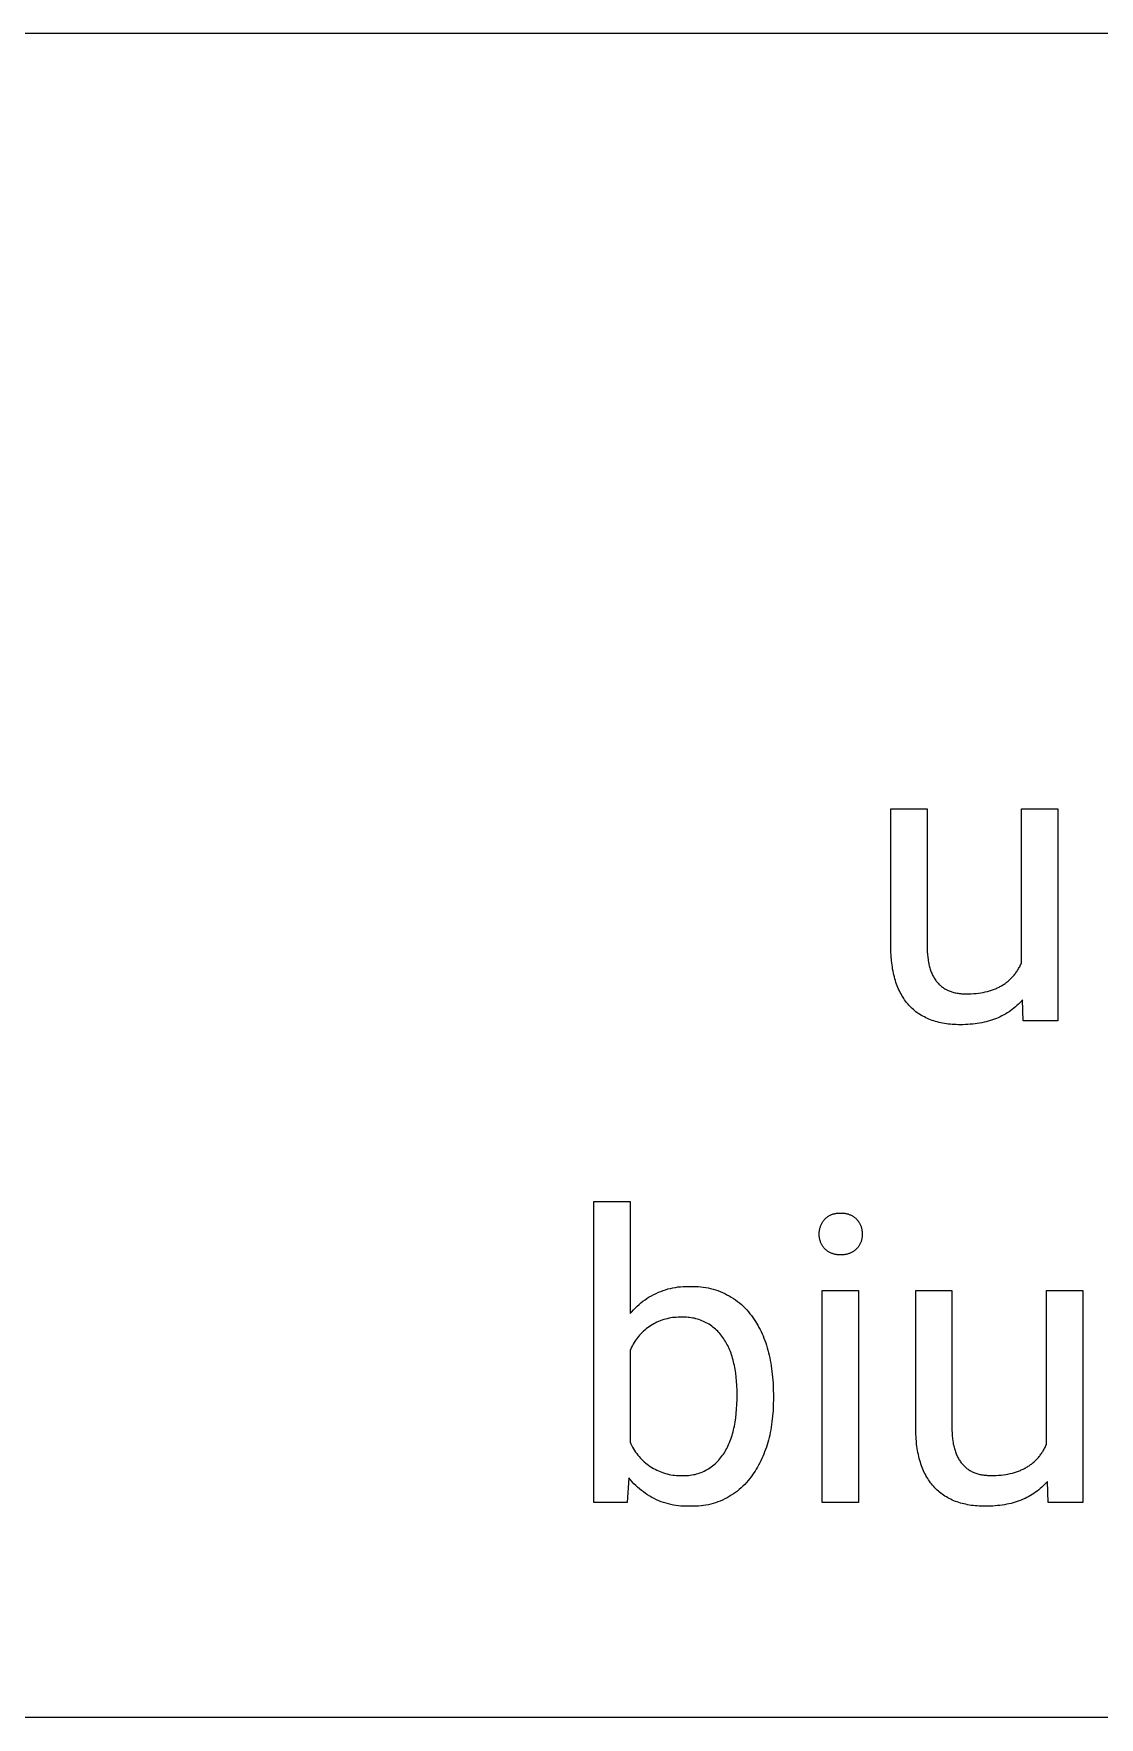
# Model space of a CAD drawing. Header units: millimetres. Extents: x 1102 to 5170, y 19 to 2862.
# Drawn here: x 3770.6 to 3914.5, y 246.9 to 474.3 of the extents above; entities that cross this region are included whole.
import ezdxf

# ---------------------------------------------------------------- set-up
doc = ezdxf.new("R2010")
doc.units = ezdxf.units.MM
doc.header["$MEASUREMENT"] = 0
doc.layers.add('Domyślny', color=7, linetype='Continuous', true_color=0x000000)

msp = doc.modelspace()

# ---------------------------------------------------------------- linework, layer by layer
at = {"layer": 'Domyślny', "color": 18, "lineweight": 15, "true_color": 0x000000}
for p, q in [((5166.08, 474.27), (3632.56, 474.27)), ((3886.31, 350.97), (3886.31, 369.59)), ((3886.31, 369.59), (3891.2, 369.59)), ((3891.2, 369.59), (3891.2, 351.1)), ((3903.94, 348.77), (3903.94, 369.59)), ((3903.94, 369.59), (3908.85, 369.59)), ((3908.85, 369.59), (3908.85, 340.97)), ((3886.32, 350.33), (3886.31, 350.97)), ((3886.35, 349.7), (3886.32, 350.33)), ((3891.2, 351.1), (3891.2, 350.7)), ((3891.2, 350.7), (3891.22, 350.31)), ((3891.22, 350.31), (3891.24, 349.94)), ((3886.4, 349.1), (3886.35, 349.7)), ((3886.43, 348.81), (3886.4, 349.1)), ((3886.47, 348.52), (3886.43, 348.81)), ((3886.51, 348.24), (3886.47, 348.52)), ((3886.55, 347.96), (3886.51, 348.24)), ((3886.6, 347.69), (3886.55, 347.96)), ((3891.24, 349.94), (3891.28, 349.58)), ((3891.28, 349.58), (3891.33, 349.23)), ((3891.33, 349.23), (3891.35, 349.06)), ((3891.35, 349.06), (3891.38, 348.89)), ((3891.38, 348.89), (3891.42, 348.73)), ((3891.42, 348.73), (3891.45, 348.57)), ((3891.45, 348.57), (3891.49, 348.41)), ((3891.49, 348.41), (3891.53, 348.26)), ((3891.53, 348.26), (3891.57, 348.11)), ((3891.57, 348.11), (3891.62, 347.96)), ((3891.62, 347.96), (3891.66, 347.81)), ((3903.42, 347.79), (3903.49, 347.91)), ((3903.49, 347.91), (3903.56, 348.03)), ((3903.56, 348.03), (3903.63, 348.15)), ((3903.63, 348.15), (3903.7, 348.27)), ((3903.7, 348.27), (3903.76, 348.39)), ((3903.76, 348.39), (3903.82, 348.51)), ((3903.82, 348.51), (3903.89, 348.64)), ((3903.89, 348.64), (3903.94, 348.77)), ((3886.66, 347.42), (3886.6, 347.69)), ((3886.72, 347.16), (3886.66, 347.42)), ((3886.78, 346.9), (3886.72, 347.16)), ((3886.85, 346.64), (3886.78, 346.9)), ((3886.92, 346.4), (3886.85, 346.64)), ((3887, 346.15), (3886.92, 346.4)), ((3887.09, 345.91), (3887, 346.15)), ((3887.17, 345.68), (3887.09, 345.91)), ((3887.26, 345.45), (3887.17, 345.68)), ((3891.66, 347.81), (3891.72, 347.67)), ((3891.72, 347.67), (3891.77, 347.53)), ((3891.77, 347.53), (3891.82, 347.4)), ((3891.82, 347.4), (3891.88, 347.27)), ((3891.88, 347.27), (3891.94, 347.14)), ((3891.94, 347.14), (3892.01, 347.01)), ((3892.01, 347.01), (3892.07, 346.89)), ((3892.07, 346.89), (3892.14, 346.77)), ((3892.14, 346.77), (3892.21, 346.66)), ((3892.21, 346.66), (3892.29, 346.54)), ((3892.29, 346.54), (3892.36, 346.43)), ((3892.36, 346.43), (3892.44, 346.33)), ((3892.44, 346.33), (3892.52, 346.22)), ((3892.52, 346.22), (3892.61, 346.12)), ((3892.61, 346.12), (3892.69, 346.03)), ((3892.69, 346.03), (3892.78, 345.93)), ((3892.78, 345.93), (3892.87, 345.84)), ((3892.87, 345.84), (3892.97, 345.76)), ((3892.97, 345.76), (3893.06, 345.67)), ((3893.06, 345.67), (3893.16, 345.59)), ((3893.16, 345.59), (3893.27, 345.51)), ((3901.04, 345.58), (3901.16, 345.64)), ((3901.16, 345.64), (3901.27, 345.71)), ((3901.27, 345.71), (3901.39, 345.78)), ((3901.39, 345.78), (3901.5, 345.85)), ((3901.5, 345.85), (3901.61, 345.92)), ((3901.61, 345.92), (3901.72, 346)), ((3901.72, 346), (3901.82, 346.07)), ((3901.82, 346.07), (3901.93, 346.15)), ((3901.93, 346.15), (3902.03, 346.23)), ((3902.03, 346.23), (3902.13, 346.31)), ((3902.13, 346.31), (3902.23, 346.4)), ((3902.23, 346.4), (3902.33, 346.48)), ((3902.33, 346.48), (3902.42, 346.57)), ((3902.42, 346.57), (3902.52, 346.66)), ((3902.52, 346.66), (3902.61, 346.76)), ((3902.61, 346.76), (3902.7, 346.85)), ((3902.7, 346.85), (3902.79, 346.95)), ((3902.79, 346.95), (3902.87, 347.05)), ((3902.87, 347.05), (3902.96, 347.15)), ((3902.96, 347.15), (3903.04, 347.25)), ((3903.04, 347.25), (3903.12, 347.35)), ((3903.12, 347.35), (3903.2, 347.46)), ((3903.2, 347.46), (3903.27, 347.57)), ((3903.27, 347.57), (3903.35, 347.68)), ((3903.35, 347.68), (3903.42, 347.79)), ((3887.36, 345.23), (3887.26, 345.45)), ((3887.46, 345.01), (3887.36, 345.23)), ((3887.57, 344.79), (3887.46, 345.01)), ((3887.68, 344.59), (3887.57, 344.79)), ((3887.79, 344.38), (3887.68, 344.59)), ((3887.91, 344.18), (3887.79, 344.38)), ((3888.04, 343.99), (3887.91, 344.18)), ((3888.17, 343.8), (3888.04, 343.99)), ((3888.3, 343.62), (3888.17, 343.8)), ((3888.44, 343.44), (3888.3, 343.62)), ((3888.58, 343.26), (3888.44, 343.44)), ((3893.27, 345.51), (3893.37, 345.44)), ((3893.37, 345.44), (3893.48, 345.37)), ((3893.48, 345.37), (3893.59, 345.3)), ((3893.59, 345.3), (3893.7, 345.23)), ((3893.7, 345.23), (3893.81, 345.17)), ((3893.81, 345.17), (3893.93, 345.11)), ((3893.93, 345.11), (3894.05, 345.06)), ((3894.05, 345.06), (3894.17, 345.01)), ((3894.17, 345.01), (3894.3, 344.96)), ((3894.3, 344.96), (3894.43, 344.91)), ((3894.43, 344.91), (3894.56, 344.87)), ((3894.56, 344.87), (3894.69, 344.83)), ((3894.69, 344.83), (3894.82, 344.79)), ((3894.82, 344.79), (3894.96, 344.76)), ((3894.96, 344.76), (3895.1, 344.73)), ((3895.1, 344.73), (3895.25, 344.7)), ((3895.25, 344.7), (3895.39, 344.68)), ((3895.39, 344.68), (3895.54, 344.66)), ((3895.54, 344.66), (3895.69, 344.64)), ((3895.69, 344.64), (3895.84, 344.62)), ((3895.84, 344.62), (3896, 344.61)), ((3896, 344.61), (3896.16, 344.61)), ((3896.16, 344.61), (3896.32, 344.6)), ((3896.32, 344.6), (3896.48, 344.6)), ((3896.48, 344.6), (3896.83, 344.6)), ((3896.83, 344.6), (3897.17, 344.62)), ((3897.17, 344.62), (3897.5, 344.64)), ((3897.5, 344.64), (3897.83, 344.66)), ((3897.83, 344.66), (3898.15, 344.7)), ((3898.15, 344.7), (3898.46, 344.75)), ((3898.46, 344.75), (3898.76, 344.8)), ((3898.76, 344.8), (3899.06, 344.86)), ((3899.06, 344.86), (3899.34, 344.93)), ((3899.34, 344.93), (3899.63, 345.01)), ((3899.63, 345.01), (3899.9, 345.09)), ((3899.9, 345.09), (3900.03, 345.14)), ((3900.03, 345.14), (3900.17, 345.19)), ((3900.17, 345.19), (3900.3, 345.24)), ((3900.3, 345.24), (3900.42, 345.29)), ((3900.42, 345.29), (3900.55, 345.34)), ((3900.55, 345.34), (3900.68, 345.4)), ((3900.68, 345.4), (3900.8, 345.46)), ((3900.8, 345.46), (3900.92, 345.52)), ((3900.92, 345.52), (3901.04, 345.58)), ((3903.71, 343.39), (3903.52, 343.2)), ((3903.9, 343.59), (3903.71, 343.39)), ((3904.08, 343.8), (3903.9, 343.59)), ((3904.19, 340.97), (3904.08, 343.8)), ((3888.73, 343.09), (3888.58, 343.26)), ((3888.88, 342.93), (3888.73, 343.09)), ((3889.04, 342.77), (3888.88, 342.93)), ((3889.2, 342.62), (3889.04, 342.77)), ((3889.36, 342.47), (3889.2, 342.62)), ((3889.53, 342.33), (3889.36, 342.47)), ((3889.7, 342.19), (3889.53, 342.33)), ((3889.88, 342.06), (3889.7, 342.19)), ((3890.06, 341.93), (3889.88, 342.06)), ((3890.24, 341.81), (3890.06, 341.93)), ((3890.43, 341.69), (3890.24, 341.81)), ((3890.63, 341.58), (3890.43, 341.69)), ((3890.83, 341.48), (3890.63, 341.58)), ((3891.03, 341.37), (3890.83, 341.48)), ((3891.24, 341.28), (3891.03, 341.37)), ((3891.45, 341.19), (3891.24, 341.28)), ((3891.66, 341.1), (3891.45, 341.19)), ((3891.88, 341.02), (3891.66, 341.1)), ((3900.02, 341.08), (3899.74, 340.99)), ((3900.29, 341.17), (3900.02, 341.08)), ((3900.55, 341.28), (3900.29, 341.17)), ((3900.81, 341.38), (3900.55, 341.28)), ((3901.07, 341.5), (3900.81, 341.38)), ((3901.31, 341.62), (3901.07, 341.5)), ((3901.56, 341.75), (3901.31, 341.62)), ((3901.8, 341.88), (3901.56, 341.75)), ((3902.03, 342.02), (3901.8, 341.88)), ((3902.26, 342.17), (3902.03, 342.02)), ((3902.48, 342.33), (3902.26, 342.17)), ((3902.7, 342.49), (3902.48, 342.33)), ((3902.91, 342.65), (3902.7, 342.49)), ((3903.12, 342.83), (3902.91, 342.65)), ((3903.32, 343.01), (3903.12, 342.83)), ((3903.52, 343.2), (3903.32, 343.01)), ((3892.11, 340.95), (3891.88, 341.02)), ((3892.34, 340.88), (3892.11, 340.95)), ((3892.57, 340.81), (3892.34, 340.88)), ((3892.81, 340.75), (3892.57, 340.81)), ((3893.05, 340.7), (3892.81, 340.75)), ((3893.29, 340.65), (3893.05, 340.7)), ((3893.54, 340.61), (3893.29, 340.65)), ((3893.8, 340.57), (3893.54, 340.61)), ((3894.06, 340.53), (3893.8, 340.57)), ((3894.32, 340.5), (3894.06, 340.53)), ((3894.58, 340.48), (3894.32, 340.5)), ((3894.86, 340.46), (3894.58, 340.48)), ((3895.13, 340.45), (3894.86, 340.46)), ((3895.41, 340.44), (3895.13, 340.45)), ((3895.69, 340.44), (3895.41, 340.44)), ((3896.04, 340.44), (3895.69, 340.44)), ((3896.37, 340.45), (3896.04, 340.44)), ((3896.71, 340.47), (3896.37, 340.45)), ((3897.03, 340.49), (3896.71, 340.47)), ((3897.36, 340.52), (3897.03, 340.49)), ((3897.67, 340.56), (3897.36, 340.52)), ((3897.98, 340.6), (3897.67, 340.56)), ((3898.29, 340.65), (3897.98, 340.6)), ((3898.59, 340.7), (3898.29, 340.65)), ((3898.89, 340.77), (3898.59, 340.7)), ((3899.18, 340.83), (3898.89, 340.77)), ((3899.46, 340.91), (3899.18, 340.83)), ((3899.74, 340.99), (3899.46, 340.91)), ((3908.85, 340.97), (3904.19, 340.97)), ((3846.21, 275.94), (3846.21, 316.58)), ((3846.21, 316.58), (3851.12, 316.58)), ((3851.12, 316.58), (3851.12, 301.42)), ((3877.03, 313.68), (3877.08, 313.77)), ((3877.08, 313.77), (3877.14, 313.85)), ((3877.14, 313.85), (3877.2, 313.94)), ((3877.2, 313.94), (3877.26, 314.02)), ((3877.26, 314.02), (3877.32, 314.09)), ((3877.32, 314.09), (3877.39, 314.17)), ((3877.39, 314.17), (3877.45, 314.23)), ((3877.45, 314.23), (3877.52, 314.3)), ((3877.52, 314.3), (3877.58, 314.36)), ((3877.58, 314.36), (3877.65, 314.42)), ((3877.65, 314.42), (3877.73, 314.47)), ((3877.73, 314.47), (3877.8, 314.52)), ((3877.8, 314.52), (3877.88, 314.57)), ((3877.88, 314.57), (3877.95, 314.62)), ((3877.95, 314.62), (3878.03, 314.67)), ((3878.03, 314.67), (3878.11, 314.71)), ((3878.11, 314.71), (3878.2, 314.75)), ((3878.2, 314.75), (3878.28, 314.79)), ((3878.28, 314.79), (3878.36, 314.82)), ((3878.36, 314.82), (3878.45, 314.85)), ((3878.45, 314.85), (3878.54, 314.88)), ((3878.54, 314.88), (3878.62, 314.9)), ((3878.62, 314.9), (3878.71, 314.92)), ((3878.71, 314.92), (3878.8, 314.94)), ((3878.8, 314.94), (3878.89, 314.96)), ((3878.89, 314.96), (3878.98, 314.97)), ((3878.98, 314.97), (3879.07, 314.98)), ((3879.07, 314.98), (3879.16, 314.99)), ((3879.16, 314.99), (3879.25, 314.99)), ((3879.25, 314.99), (3879.34, 314.99)), ((3879.34, 314.99), (3879.44, 314.99)), ((3879.44, 314.99), (3879.53, 314.98)), ((3879.53, 314.98), (3879.62, 314.99)), ((3879.62, 314.99), (3879.71, 314.99)), ((3879.71, 314.99), (3879.8, 314.99)), ((3879.8, 314.99), (3879.89, 314.99)), ((3879.89, 314.99), (3879.99, 314.98)), ((3879.99, 314.98), (3880.08, 314.97)), ((3880.08, 314.97), (3880.17, 314.96)), ((3880.17, 314.96), (3880.26, 314.94)), ((3880.26, 314.94), (3880.35, 314.92)), ((3880.35, 314.92), (3880.44, 314.9)), ((3880.44, 314.9), (3880.53, 314.88)), ((3880.53, 314.88), (3880.61, 314.85)), ((3880.61, 314.85), (3880.7, 314.82)), ((3880.7, 314.82), (3880.79, 314.78)), ((3880.79, 314.78), (3880.87, 314.75)), ((3880.87, 314.75), (3880.95, 314.71)), ((3880.95, 314.71), (3881.03, 314.67)), ((3881.03, 314.67), (3881.11, 314.62)), ((3881.11, 314.62), (3881.19, 314.57)), ((3881.19, 314.57), (3881.27, 314.52)), ((3881.27, 314.52), (3881.35, 314.47)), ((3881.35, 314.47), (3881.42, 314.41)), ((3881.42, 314.41), (3881.49, 314.36)), ((3881.49, 314.36), (3881.56, 314.3)), ((3881.56, 314.3), (3881.63, 314.23)), ((3881.63, 314.23), (3881.69, 314.17)), ((3881.69, 314.17), (3881.76, 314.1)), ((3881.76, 314.1), (3881.82, 314.02)), ((3881.82, 314.02), (3881.88, 313.95)), ((3881.88, 313.95), (3881.93, 313.87)), ((3881.93, 313.87), (3881.99, 313.79)), ((3881.99, 313.79), (3882.04, 313.71)), ((3876.64, 312.35), (3876.65, 312.45)), ((3876.64, 312.25), (3876.64, 312.35)), ((3876.64, 312.15), (3876.64, 312.25)), ((3876.64, 312.05), (3876.64, 312.15)), ((3876.64, 311.95), (3876.64, 312.05)), ((3876.65, 311.86), (3876.64, 311.95)), ((3876.65, 312.45), (3876.66, 312.55)), ((3876.66, 311.76), (3876.65, 311.86)), ((3876.66, 312.55), (3876.67, 312.65)), ((3876.67, 311.66), (3876.66, 311.76)), ((3876.67, 312.65), (3876.69, 312.75)), ((3876.69, 311.56), (3876.67, 311.66)), ((3876.69, 312.75), (3876.71, 312.85)), ((3876.71, 311.47), (3876.69, 311.56)), ((3876.71, 312.85), (3876.73, 312.95)), ((3876.73, 312.95), (3876.76, 313.04)), ((3876.76, 313.04), (3876.79, 313.14)), ((3876.79, 313.14), (3876.82, 313.23)), ((3876.82, 313.23), (3876.86, 313.33)), ((3876.86, 313.33), (3876.9, 313.42)), ((3876.9, 313.42), (3876.94, 313.51)), ((3876.94, 313.51), (3876.98, 313.6)), ((3876.98, 313.6), (3877.03, 313.68)), ((3882.04, 313.71), (3882.08, 313.63)), ((3882.08, 313.63), (3882.13, 313.54)), ((3882.13, 313.54), (3882.17, 313.45)), ((3882.17, 313.45), (3882.21, 313.37)), ((3882.21, 313.37), (3882.25, 313.28)), ((3882.25, 313.28), (3882.28, 313.19)), ((3882.28, 313.19), (3882.31, 313.1)), ((3882.31, 313.1), (3882.34, 313.01)), ((3882.34, 313.01), (3882.36, 312.91)), ((3882.36, 312.91), (3882.38, 312.82)), ((3882.38, 311.5), (3882.36, 311.4)), ((3882.38, 312.82), (3882.4, 312.72)), ((3882.4, 311.59), (3882.38, 311.5)), ((3882.4, 312.72), (3882.41, 312.63)), ((3882.41, 311.68), (3882.4, 311.59)), ((3882.41, 312.63), (3882.42, 312.53)), ((3882.42, 311.77), (3882.41, 311.68)), ((3882.42, 312.53), (3882.43, 312.44)), ((3882.43, 311.87), (3882.42, 311.77)), ((3882.43, 312.44), (3882.44, 312.34)), ((3882.44, 311.96), (3882.43, 311.87)), ((3882.44, 312.34), (3882.44, 312.25)), ((3882.44, 312.25), (3882.44, 312.15)), ((3882.44, 312.15), (3882.44, 312.06)), ((3882.44, 312.06), (3882.44, 311.96)), ((3876.73, 311.37), (3876.71, 311.47)), ((3876.76, 311.28), (3876.73, 311.37)), ((3876.79, 311.18), (3876.76, 311.28)), ((3876.82, 311.09), (3876.79, 311.18)), ((3876.86, 311), (3876.82, 311.09)), ((3876.9, 310.91), (3876.86, 311)), ((3876.94, 310.82), (3876.9, 310.91)), ((3876.99, 310.73), (3876.94, 310.82)), ((3877.03, 310.65), (3876.99, 310.73)), ((3877.09, 310.56), (3877.03, 310.65)), ((3877.14, 310.48), (3877.09, 310.56)), ((3877.2, 310.4), (3877.14, 310.48)), ((3877.26, 310.32), (3877.2, 310.4)), ((3877.32, 310.25), (3877.26, 310.32)), ((3877.39, 310.17), (3877.32, 310.25)), ((3877.45, 310.11), (3877.39, 310.17)), ((3877.52, 310.04), (3877.45, 310.11)), ((3877.6, 309.98), (3877.52, 310.04)), ((3877.67, 309.93), (3877.6, 309.98)), ((3877.75, 309.87), (3877.67, 309.93)), ((3877.82, 309.82), (3877.75, 309.87)), ((3877.9, 309.77), (3877.82, 309.82)), ((3877.98, 309.72), (3877.9, 309.77)), ((3878.07, 309.67), (3877.98, 309.72)), ((3878.15, 309.63), (3878.07, 309.67)), ((3878.24, 309.59), (3878.15, 309.63)), ((3878.32, 309.56), (3878.24, 309.59)), ((3878.41, 309.52), (3878.32, 309.56)), ((3878.5, 309.49), (3878.41, 309.52)), ((3878.59, 309.47), (3878.5, 309.49)), ((3878.68, 309.44), (3878.59, 309.47)), ((3878.78, 309.42), (3878.68, 309.44)), ((3878.87, 309.41), (3878.78, 309.42)), ((3878.96, 309.39), (3878.87, 309.41)), ((3879.06, 309.38), (3878.96, 309.39)), ((3879.15, 309.37), (3879.06, 309.38)), ((3879.24, 309.37), (3879.15, 309.37)), ((3879.34, 309.37), (3879.24, 309.37)), ((3879.43, 309.37), (3879.34, 309.37)), ((3879.53, 309.37), (3879.43, 309.37)), ((3879.62, 309.37), (3879.53, 309.37)), ((3879.72, 309.37), (3879.62, 309.37)), ((3879.81, 309.37), (3879.72, 309.37)), ((3879.91, 309.37), (3879.81, 309.37)), ((3880, 309.38), (3879.91, 309.37)), ((3880.1, 309.39), (3880, 309.38)), ((3880.19, 309.41), (3880.1, 309.39)), ((3880.28, 309.42), (3880.19, 309.41)), ((3880.38, 309.45), (3880.28, 309.42)), ((3880.47, 309.47), (3880.38, 309.45)), ((3880.56, 309.5), (3880.47, 309.47)), ((3880.65, 309.53), (3880.56, 309.5)), ((3880.74, 309.56), (3880.65, 309.53)), ((3880.83, 309.59), (3880.74, 309.56)), ((3880.91, 309.63), (3880.83, 309.59)), ((3881, 309.68), (3880.91, 309.63)), ((3881.08, 309.72), (3881, 309.68)), ((3881.17, 309.77), (3881.08, 309.72)), ((3881.25, 309.82), (3881.17, 309.77)), ((3881.33, 309.87), (3881.25, 309.82)), ((3881.4, 309.93), (3881.33, 309.87)), ((3881.48, 309.98), (3881.4, 309.93)), ((3881.55, 310.05), (3881.48, 309.98)), ((3881.62, 310.11), (3881.55, 310.05)), ((3881.69, 310.17), (3881.62, 310.11)), ((3881.76, 310.24), (3881.69, 310.17)), ((3881.82, 310.32), (3881.76, 310.24)), ((3881.88, 310.39), (3881.82, 310.32)), ((3881.93, 310.47), (3881.88, 310.39)), ((3881.98, 310.54), (3881.93, 310.47)), ((3882.04, 310.62), (3881.98, 310.54)), ((3882.08, 310.7), (3882.04, 310.62)), ((3882.13, 310.79), (3882.08, 310.7)), ((3882.17, 310.87), (3882.13, 310.79)), ((3882.21, 310.96), (3882.17, 310.87)), ((3882.25, 311.04), (3882.21, 310.96)), ((3882.28, 311.13), (3882.25, 311.04)), ((3882.31, 311.22), (3882.28, 311.13)), ((3882.34, 311.31), (3882.31, 311.22)), ((3882.36, 311.4), (3882.34, 311.31)), ((3855.89, 304.65), (3856.22, 304.75)), ((3856.22, 304.75), (3856.55, 304.83)), ((3856.55, 304.83), (3856.89, 304.91)), ((3856.89, 304.91), (3857.23, 304.97)), ((3857.23, 304.97), (3857.57, 305.02)), ((3857.57, 305.02), (3857.91, 305.06)), ((3857.91, 305.06), (3858.25, 305.08)), ((3858.25, 305.08), (3858.6, 305.1)), ((3858.6, 305.1), (3858.94, 305.1)), ((3858.94, 305.1), (3859.28, 305.09)), ((3859.28, 305.09), (3859.62, 305.1)), ((3859.62, 305.1), (3859.96, 305.09)), ((3859.96, 305.09), (3860.3, 305.07)), ((3860.3, 305.07), (3860.64, 305.05)), ((3860.64, 305.05), (3860.97, 305.01)), ((3860.97, 305.01), (3861.31, 304.96)), ((3861.31, 304.96), (3861.64, 304.89)), ((3861.64, 304.89), (3861.97, 304.82)), ((3861.97, 304.82), (3862.3, 304.73)), ((3862.3, 304.73), (3862.62, 304.64)), ((3851.81, 302.18), (3852.05, 302.42)), ((3852.05, 302.42), (3852.31, 302.65)), ((3852.31, 302.65), (3852.57, 302.88)), ((3852.57, 302.88), (3852.84, 303.09)), ((3852.84, 303.09), (3853.12, 303.29)), ((3853.12, 303.29), (3853.4, 303.49)), ((3853.4, 303.49), (3853.7, 303.67)), ((3853.7, 303.67), (3853.99, 303.84)), ((3853.99, 303.84), (3854.3, 304)), ((3854.3, 304), (3854.61, 304.16)), ((3854.61, 304.16), (3854.92, 304.3)), ((3854.92, 304.3), (3855.24, 304.43)), ((3855.24, 304.43), (3855.56, 304.55)), ((3855.56, 304.55), (3855.89, 304.65)), ((3862.62, 304.64), (3862.94, 304.53)), ((3862.94, 304.53), (3863.26, 304.41)), ((3863.26, 304.41), (3863.57, 304.28)), ((3863.57, 304.28), (3863.88, 304.14)), ((3863.88, 304.14), (3864.18, 303.98)), ((3864.18, 303.98), (3864.48, 303.82)), ((3864.48, 303.82), (3864.77, 303.65)), ((3864.77, 303.65), (3865.05, 303.47)), ((3865.05, 303.47), (3865.33, 303.28)), ((3865.33, 303.28), (3865.6, 303.07)), ((3865.6, 303.07), (3865.87, 302.86)), ((3865.87, 302.86), (3866.13, 302.64)), ((3866.13, 302.64), (3866.38, 302.41)), ((3866.38, 302.41), (3866.62, 302.18)), ((3877.05, 275.93), (3877.05, 304.55)), ((3877.05, 304.55), (3881.94, 304.55)), ((3881.94, 304.55), (3881.94, 275.93)), ((3889.67, 285.93), (3889.67, 304.56)), ((3889.67, 304.56), (3894.56, 304.56)), ((3894.56, 304.56), (3894.56, 286.07)), ((3907.3, 283.74), (3907.3, 304.56)), ((3907.3, 304.56), (3912.21, 304.56)), ((3912.21, 304.56), (3912.21, 275.93)), ((3851.12, 301.42), (3851.34, 301.68)), ((3851.34, 301.68), (3851.57, 301.94)), ((3851.57, 301.94), (3851.81, 302.18)), ((3854.51, 300.15), (3854.3, 300.04)), ((3854.73, 300.26), (3854.51, 300.15)), ((3854.96, 300.36), (3854.73, 300.26)), ((3855.18, 300.45), (3854.96, 300.36)), ((3855.41, 300.54), (3855.18, 300.45)), ((3855.65, 300.61), (3855.41, 300.54)), ((3855.88, 300.68), (3855.65, 300.61)), ((3856.12, 300.74), (3855.88, 300.68)), ((3856.36, 300.8), (3856.12, 300.74)), ((3856.6, 300.84), (3856.36, 300.8)), ((3856.84, 300.88), (3856.6, 300.84)), ((3857.09, 300.9), (3856.84, 300.88)), ((3857.33, 300.92), (3857.09, 300.9)), ((3857.58, 300.93), (3857.33, 300.92)), ((3857.82, 300.94), (3857.58, 300.93)), ((3858.07, 300.93), (3857.82, 300.94)), ((3858.28, 300.94), (3858.07, 300.93)), ((3858.5, 300.94), (3858.28, 300.94)), ((3858.71, 300.93), (3858.5, 300.94)), ((3858.93, 300.92), (3858.71, 300.93)), ((3859.14, 300.9), (3858.93, 300.92)), ((3859.35, 300.87), (3859.14, 300.9)), ((3859.57, 300.83), (3859.35, 300.87)), ((3859.78, 300.79), (3859.57, 300.83)), ((3859.99, 300.74), (3859.78, 300.79)), ((3860.19, 300.68), (3859.99, 300.74)), ((3860.4, 300.62), (3860.19, 300.68)), ((3860.6, 300.55), (3860.4, 300.62)), ((3860.8, 300.47), (3860.6, 300.55)), ((3861, 300.38), (3860.8, 300.47)), ((3861.2, 300.29), (3861, 300.38)), ((3861.39, 300.19), (3861.2, 300.29)), ((3861.58, 300.09), (3861.39, 300.19)), ((3866.62, 302.18), (3866.85, 301.93)), ((3866.85, 301.93), (3867.07, 301.68)), ((3867.07, 301.68), (3867.29, 301.41)), ((3867.29, 301.41), (3867.49, 301.15)), ((3867.49, 301.15), (3867.68, 300.9)), ((3867.68, 300.9), (3867.85, 300.64)), ((3867.85, 300.64), (3868.02, 300.38)), ((3868.02, 300.38), (3868.19, 300.12)), ((3868.19, 300.12), (3868.35, 299.85)), ((3851.94, 297.93), (3851.8, 297.73)), ((3852.08, 298.13), (3851.94, 297.93)), ((3852.24, 298.32), (3852.08, 298.13)), ((3852.39, 298.51), (3852.24, 298.32)), ((3852.56, 298.69), (3852.39, 298.51)), ((3852.73, 298.87), (3852.56, 298.69)), ((3852.91, 299.04), (3852.73, 298.87)), ((3853.09, 299.2), (3852.91, 299.04)), ((3853.28, 299.36), (3853.09, 299.2)), ((3853.47, 299.51), (3853.28, 299.36)), ((3853.67, 299.65), (3853.47, 299.51)), ((3853.88, 299.79), (3853.67, 299.65)), ((3854.08, 299.92), (3853.88, 299.79)), ((3854.3, 300.04), (3854.08, 299.92)), ((3861.76, 299.98), (3861.58, 300.09)), ((3861.94, 299.86), (3861.76, 299.98)), ((3862.12, 299.74), (3861.94, 299.86)), ((3862.29, 299.61), (3862.12, 299.74)), ((3862.46, 299.47), (3862.29, 299.61)), ((3862.62, 299.33), (3862.46, 299.47)), ((3862.78, 299.19), (3862.62, 299.33)), ((3862.93, 299.04), (3862.78, 299.19)), ((3863.08, 298.88), (3862.93, 299.04)), ((3863.23, 298.72), (3863.08, 298.88)), ((3863.36, 298.55), (3863.23, 298.72)), ((3863.49, 298.38), (3863.36, 298.55)), ((3863.62, 298.21), (3863.49, 298.38)), ((3863.74, 298.04), (3863.62, 298.21)), ((3863.86, 297.86), (3863.74, 298.04)), ((3863.97, 297.68), (3863.86, 297.86)), ((3868.35, 299.85), (3868.5, 299.57)), ((3868.5, 299.57), (3868.65, 299.29)), ((3868.65, 299.29), (3868.79, 299)), ((3868.79, 299), (3868.93, 298.71)), ((3868.93, 298.71), (3869.06, 298.41)), ((3869.06, 298.41), (3869.18, 298.1)), ((3869.18, 298.1), (3869.3, 297.79)), ((3851.21, 296.66), (3851.12, 296.43)), ((3851.12, 296.43), (3851.12, 284.05)), ((3851.31, 296.88), (3851.21, 296.66)), ((3851.42, 297.1), (3851.31, 296.88)), ((3851.54, 297.31), (3851.42, 297.1)), ((3851.67, 297.53), (3851.54, 297.31)), ((3851.8, 297.73), (3851.67, 297.53)), ((3864.08, 297.49), (3863.97, 297.68)), ((3864.18, 297.3), (3864.08, 297.49)), ((3864.28, 297.11), (3864.18, 297.3)), ((3864.38, 296.91), (3864.28, 297.11)), ((3864.47, 296.71), (3864.38, 296.91)), ((3864.56, 296.5), (3864.47, 296.71)), ((3864.64, 296.29), (3864.56, 296.5)), ((3864.73, 296.07), (3864.64, 296.29)), ((3864.8, 295.85), (3864.73, 296.07)), ((3864.88, 295.62), (3864.8, 295.85)), ((3864.95, 295.39), (3864.88, 295.62)), ((3869.3, 297.79), (3869.41, 297.47)), ((3869.41, 297.47), (3869.52, 297.15)), ((3869.52, 297.15), (3869.62, 296.82)), ((3869.62, 296.82), (3869.71, 296.48)), ((3869.71, 296.48), (3869.8, 296.14)), ((3869.8, 296.14), (3869.88, 295.8)), ((3869.88, 295.8), (3869.96, 295.45)), ((3865.01, 295.16), (3864.95, 295.39)), ((3865.08, 294.92), (3865.01, 295.16)), ((3865.13, 294.68), (3865.08, 294.92)), ((3865.19, 294.43), (3865.13, 294.68)), ((3865.24, 294.17), (3865.19, 294.43)), ((3865.29, 293.92), (3865.24, 294.17)), ((3865.37, 293.39), (3865.29, 293.92)), ((3865.44, 292.84), (3865.37, 293.39)), ((3869.96, 295.45), (3870.03, 295.09)), ((3870.03, 295.09), (3870.1, 294.72)), ((3870.1, 294.72), (3870.16, 294.36)), ((3870.16, 294.36), (3870.26, 293.6)), ((3870.26, 293.6), (3870.34, 292.82)), ((3865.49, 292.28), (3865.44, 292.84)), ((3865.53, 291.7), (3865.49, 292.28)), ((3865.55, 291.1), (3865.53, 291.7)), ((3865.56, 290.48), (3865.55, 291.1)), ((3870.34, 292.82), (3870.4, 292.02)), ((3870.4, 292.02), (3870.44, 291.2)), ((3870.44, 291.2), (3870.45, 290.35)), ((3865.49, 288.53), (3865.53, 289.16)), ((3865.53, 289.16), (3865.55, 289.81)), ((3865.55, 289.81), (3865.56, 290.48)), ((3870.44, 289.12), (3870.4, 288.33)), ((3870.45, 289.93), (3870.44, 289.12)), ((3870.45, 290.35), (3870.45, 289.93)), ((3865.18, 286.22), (3865.28, 286.76)), ((3865.28, 286.76), (3865.37, 287.33)), ((3865.37, 287.33), (3865.43, 287.92)), ((3865.43, 287.92), (3865.49, 288.53)), ((3870.26, 286.82), (3870.21, 286.45)), ((3870.34, 287.56), (3870.26, 286.82)), ((3870.4, 288.33), (3870.34, 287.56)), ((3864.54, 284.04), (3864.63, 284.26)), ((3864.63, 284.26), (3864.71, 284.48)), ((3864.71, 284.48), (3864.79, 284.72)), ((3864.79, 284.72), (3864.87, 284.95)), ((3864.87, 284.95), (3864.94, 285.2)), ((3864.94, 285.2), (3865, 285.44)), ((3865, 285.44), (3865.07, 285.7)), ((3865.07, 285.7), (3865.13, 285.95)), ((3865.13, 285.95), (3865.18, 286.22)), ((3869.79, 284.35), (3869.7, 284.02)), ((3869.87, 284.69), (3869.79, 284.35)), ((3869.95, 285.03), (3869.87, 284.69)), ((3870.02, 285.38), (3869.95, 285.03)), ((3870.09, 285.73), (3870.02, 285.38)), ((3870.15, 286.09), (3870.09, 285.73)), ((3870.21, 286.45), (3870.15, 286.09)), ((3889.68, 285.29), (3889.67, 285.93)), ((3889.71, 284.67), (3889.68, 285.29)), ((3889.76, 284.07), (3889.71, 284.67)), ((3894.56, 286.07), (3894.56, 285.67)), ((3894.56, 285.67), (3894.58, 285.28)), ((3894.58, 285.28), (3894.6, 284.9)), ((3894.6, 284.9), (3894.64, 284.54)), ((3894.64, 284.54), (3894.69, 284.19)), ((3851.12, 284.05), (3851.22, 283.82)), ((3851.22, 283.82), (3851.33, 283.59)), ((3851.33, 283.59), (3851.45, 283.37)), ((3851.45, 283.37), (3851.57, 283.15)), ((3851.57, 283.15), (3851.71, 282.94)), ((3851.71, 282.94), (3851.85, 282.73)), ((3851.85, 282.73), (3852, 282.52)), ((3852, 282.52), (3852.15, 282.32)), ((3852.15, 282.32), (3852.31, 282.13)), ((3852.31, 282.13), (3852.48, 281.94)), ((3852.48, 281.94), (3852.65, 281.76)), ((3863.19, 281.77), (3863.33, 281.94)), ((3863.33, 281.94), (3863.46, 282.11)), ((3863.46, 282.11), (3863.59, 282.29)), ((3863.59, 282.29), (3863.71, 282.46)), ((3863.71, 282.46), (3863.83, 282.64)), ((3863.83, 282.64), (3863.94, 282.82)), ((3863.94, 282.82), (3864.05, 283.01)), ((3864.05, 283.01), (3864.16, 283.21)), ((3864.16, 283.21), (3864.26, 283.41)), ((3864.26, 283.41), (3864.36, 283.61)), ((3864.36, 283.61), (3864.45, 283.82)), ((3864.45, 283.82), (3864.54, 284.04)), ((3869.03, 282.14), (3868.89, 281.84)), ((3869.15, 282.44), (3869.03, 282.14)), ((3869.27, 282.74), (3869.15, 282.44)), ((3869.39, 283.06), (3869.27, 282.74)), ((3869.5, 283.37), (3869.39, 283.06)), ((3869.6, 283.69), (3869.5, 283.37)), ((3869.7, 284.02), (3869.6, 283.69)), ((3889.79, 283.78), (3889.76, 284.07)), ((3889.83, 283.49), (3889.79, 283.78)), ((3889.87, 283.21), (3889.83, 283.49)), ((3889.91, 282.93), (3889.87, 283.21)), ((3889.96, 282.66), (3889.91, 282.93)), ((3890.02, 282.39), (3889.96, 282.66)), ((3890.08, 282.13), (3890.02, 282.39)), ((3890.14, 281.87), (3890.08, 282.13)), ((3894.69, 284.19), (3894.71, 284.02)), ((3894.71, 284.02), (3894.74, 283.86)), ((3894.74, 283.86), (3894.78, 283.69)), ((3894.78, 283.69), (3894.81, 283.53)), ((3894.81, 283.53), (3894.85, 283.38)), ((3894.85, 283.38), (3894.89, 283.22)), ((3894.89, 283.22), (3894.93, 283.07)), ((3894.93, 283.07), (3894.98, 282.92)), ((3894.98, 282.92), (3895.03, 282.78)), ((3895.03, 282.78), (3895.08, 282.64)), ((3895.08, 282.64), (3895.13, 282.5)), ((3895.13, 282.5), (3895.18, 282.36)), ((3895.18, 282.36), (3895.24, 282.23)), ((3895.24, 282.23), (3895.3, 282.1)), ((3895.3, 282.1), (3895.37, 281.98)), ((3895.37, 281.98), (3895.43, 281.86)), ((3906.15, 281.91), (3906.23, 282.01)), ((3906.23, 282.01), (3906.32, 282.11)), ((3906.32, 282.11), (3906.4, 282.21)), ((3906.4, 282.21), (3906.48, 282.32)), ((3906.48, 282.32), (3906.56, 282.43)), ((3906.56, 282.43), (3906.64, 282.54)), ((3906.64, 282.54), (3906.71, 282.65)), ((3906.71, 282.65), (3906.78, 282.76)), ((3906.78, 282.76), (3906.86, 282.87)), ((3906.86, 282.87), (3906.93, 282.99)), ((3906.93, 282.99), (3906.99, 283.11)), ((3906.99, 283.11), (3907.06, 283.23)), ((3907.06, 283.23), (3907.12, 283.35)), ((3907.12, 283.35), (3907.19, 283.48)), ((3907.19, 283.48), (3907.25, 283.61)), ((3907.25, 283.61), (3907.3, 283.74)), ((3852.65, 281.76), (3852.84, 281.58)), ((3852.84, 281.58), (3853.02, 281.41)), ((3853.02, 281.41), (3853.21, 281.25)), ((3853.21, 281.25), (3853.41, 281.09)), ((3853.41, 281.09), (3853.61, 280.94)), ((3853.61, 280.94), (3853.82, 280.79)), ((3853.82, 280.79), (3854.03, 280.66)), ((3854.03, 280.66), (3854.25, 280.53)), ((3854.25, 280.53), (3854.47, 280.41)), ((3854.47, 280.41), (3854.7, 280.29)), ((3854.7, 280.29), (3854.93, 280.19)), ((3854.93, 280.19), (3855.16, 280.09)), ((3855.16, 280.09), (3855.39, 280)), ((3855.39, 280), (3855.63, 279.92)), ((3855.63, 279.92), (3855.87, 279.84)), ((3855.87, 279.84), (3856.12, 279.78)), ((3856.12, 279.78), (3856.36, 279.72)), ((3856.36, 279.72), (3856.61, 279.67)), ((3856.61, 279.67), (3856.86, 279.63)), ((3859.44, 279.64), (3859.65, 279.68)), ((3859.65, 279.68), (3859.87, 279.72)), ((3859.87, 279.72), (3860.08, 279.78)), ((3860.08, 279.78), (3860.29, 279.84)), ((3860.29, 279.84), (3860.5, 279.91)), ((3860.5, 279.91), (3860.71, 279.99)), ((3860.71, 279.99), (3860.91, 280.08)), ((3860.91, 280.08), (3861.11, 280.17)), ((3861.11, 280.17), (3861.31, 280.27)), ((3861.31, 280.27), (3861.5, 280.37)), ((3861.5, 280.37), (3861.69, 280.48)), ((3861.69, 280.48), (3861.88, 280.6)), ((3861.88, 280.6), (3862.06, 280.73)), ((3862.06, 280.73), (3862.23, 280.86)), ((3862.23, 280.86), (3862.41, 280.99)), ((3862.41, 280.99), (3862.57, 281.14)), ((3862.57, 281.14), (3862.74, 281.29)), ((3862.74, 281.29), (3862.89, 281.44)), ((3862.89, 281.44), (3863.04, 281.6)), ((3863.04, 281.6), (3863.19, 281.77)), ((3867.62, 279.65), (3867.44, 279.4)), ((3867.8, 279.91), (3867.62, 279.65)), ((3867.98, 280.17), (3867.8, 279.91)), ((3868.14, 280.44), (3867.98, 280.17)), ((3868.31, 280.71), (3868.14, 280.44)), ((3868.46, 280.98), (3868.31, 280.71)), ((3868.61, 281.26), (3868.46, 280.98)), ((3868.76, 281.55), (3868.61, 281.26)), ((3868.89, 281.84), (3868.76, 281.55)), ((3890.21, 281.61), (3890.14, 281.87)), ((3890.29, 281.37), (3890.21, 281.61)), ((3890.36, 281.12), (3890.29, 281.37)), ((3890.45, 280.89), (3890.36, 281.12)), ((3890.53, 280.65), (3890.45, 280.89)), ((3890.63, 280.42), (3890.53, 280.65)), ((3890.72, 280.2), (3890.63, 280.42)), ((3890.82, 279.98), (3890.72, 280.2)), ((3890.93, 279.77), (3890.82, 279.98)), ((3891.04, 279.56), (3890.93, 279.77)), ((3895.43, 281.86), (3895.5, 281.74)), ((3895.5, 281.74), (3895.57, 281.62)), ((3895.57, 281.62), (3895.65, 281.51)), ((3895.65, 281.51), (3895.72, 281.4)), ((3895.72, 281.4), (3895.8, 281.29)), ((3895.8, 281.29), (3895.88, 281.19)), ((3895.88, 281.19), (3895.97, 281.09)), ((3895.97, 281.09), (3896.05, 280.99)), ((3896.05, 280.99), (3896.14, 280.9)), ((3896.14, 280.9), (3896.23, 280.81)), ((3896.23, 280.81), (3896.33, 280.72)), ((3896.33, 280.72), (3896.43, 280.64)), ((3896.43, 280.64), (3896.53, 280.56)), ((3896.53, 280.56), (3896.63, 280.48)), ((3896.63, 280.48), (3896.73, 280.4)), ((3896.73, 280.4), (3896.84, 280.33)), ((3896.84, 280.33), (3896.95, 280.26)), ((3896.95, 280.26), (3897.06, 280.2)), ((3897.06, 280.2), (3897.18, 280.14)), ((3897.18, 280.14), (3897.29, 280.08)), ((3897.29, 280.08), (3897.41, 280.02)), ((3897.41, 280.02), (3897.53, 279.97)), ((3897.53, 279.97), (3897.66, 279.92)), ((3897.66, 279.92), (3897.79, 279.87)), ((3897.79, 279.87), (3897.92, 279.83)), ((3897.92, 279.83), (3898.05, 279.79)), ((3898.05, 279.79), (3898.19, 279.76)), ((3898.19, 279.76), (3898.32, 279.72)), ((3898.32, 279.72), (3898.46, 279.69)), ((3898.46, 279.69), (3898.61, 279.67)), ((3898.61, 279.67), (3898.75, 279.64)), ((3901.19, 279.63), (3901.51, 279.67)), ((3901.51, 279.67), (3901.82, 279.71)), ((3901.82, 279.71), (3902.12, 279.76)), ((3902.12, 279.76), (3902.42, 279.82)), ((3902.42, 279.82), (3902.71, 279.89)), ((3902.71, 279.89), (3902.99, 279.97)), ((3902.99, 279.97), (3903.26, 280.06)), ((3903.26, 280.06), (3903.39, 280.1)), ((3903.39, 280.1), (3903.53, 280.15)), ((3903.53, 280.15), (3903.66, 280.2)), ((3903.66, 280.2), (3903.79, 280.25)), ((3903.79, 280.25), (3903.91, 280.31)), ((3903.91, 280.31), (3904.04, 280.36)), ((3904.04, 280.36), (3904.16, 280.42)), ((3904.16, 280.42), (3904.28, 280.48)), ((3904.28, 280.48), (3904.4, 280.54)), ((3904.4, 280.54), (3904.52, 280.61)), ((3904.52, 280.61), (3904.63, 280.67)), ((3904.63, 280.67), (3904.75, 280.74)), ((3904.75, 280.74), (3904.86, 280.81)), ((3904.86, 280.81), (3904.97, 280.89)), ((3904.97, 280.89), (3905.08, 280.96)), ((3905.08, 280.96), (3905.18, 281.04)), ((3905.18, 281.04), (3905.29, 281.11)), ((3905.29, 281.11), (3905.39, 281.2)), ((3905.39, 281.2), (3905.49, 281.28)), ((3905.49, 281.28), (3905.59, 281.36)), ((3905.59, 281.36), (3905.69, 281.45)), ((3905.69, 281.45), (3905.78, 281.54)), ((3905.78, 281.54), (3905.88, 281.63)), ((3905.88, 281.63), (3905.97, 281.72)), ((3905.97, 281.72), (3906.06, 281.82)), ((3906.06, 281.82), (3906.15, 281.91)), ((3850.95, 279.24), (3850.71, 275.94)), ((3851.17, 278.97), (3850.95, 279.24)), ((3851.39, 278.72), (3851.17, 278.97)), ((3851.62, 278.46), (3851.39, 278.72)), ((3851.87, 278.22), (3851.62, 278.46)), ((3852.11, 277.99), (3851.87, 278.22)), ((3852.37, 277.76), (3852.11, 277.99)), ((3852.64, 277.54), (3852.37, 277.76)), ((3852.91, 277.34), (3852.64, 277.54)), ((3856.86, 279.63), (3857.11, 279.6)), ((3857.11, 279.6), (3857.36, 279.57)), ((3857.36, 279.57), (3857.61, 279.56)), ((3857.61, 279.56), (3857.87, 279.55)), ((3857.87, 279.55), (3858.12, 279.55)), ((3858.12, 279.55), (3858.34, 279.55)), ((3858.34, 279.55), (3858.56, 279.55)), ((3858.56, 279.55), (3858.78, 279.56)), ((3858.78, 279.56), (3859, 279.58)), ((3859, 279.58), (3859.22, 279.6)), ((3859.22, 279.6), (3859.44, 279.64)), ((3865.59, 277.47), (3865.32, 277.27)), ((3865.85, 277.68), (3865.59, 277.47)), ((3866.1, 277.9), (3865.85, 277.68)), ((3866.34, 278.13), (3866.1, 277.9)), ((3866.58, 278.37), (3866.34, 278.13)), ((3866.81, 278.62), (3866.58, 278.37)), ((3867.03, 278.87), (3866.81, 278.62)), ((3867.24, 279.13), (3867.03, 278.87)), ((3867.44, 279.4), (3867.24, 279.13)), ((3891.16, 279.36), (3891.04, 279.56)), ((3891.28, 279.16), (3891.16, 279.36)), ((3891.4, 278.97), (3891.28, 279.16)), ((3891.53, 278.78), (3891.4, 278.97)), ((3891.66, 278.59), (3891.53, 278.78)), ((3891.8, 278.42), (3891.66, 278.59)), ((3891.94, 278.24), (3891.8, 278.42)), ((3892.09, 278.07), (3891.94, 278.24)), ((3892.24, 277.91), (3892.09, 278.07)), ((3892.4, 277.75), (3892.24, 277.91)), ((3892.56, 277.6), (3892.4, 277.75)), ((3892.72, 277.45), (3892.56, 277.6)), ((3892.89, 277.31), (3892.72, 277.45)), ((3898.75, 279.64), (3898.9, 279.62)), ((3898.9, 279.62), (3899.05, 279.6)), ((3899.05, 279.6), (3899.2, 279.59)), ((3899.2, 279.59), (3899.36, 279.58)), ((3899.36, 279.58), (3899.52, 279.57)), ((3899.52, 279.57), (3899.68, 279.57)), ((3899.68, 279.57), (3899.84, 279.56)), ((3899.84, 279.56), (3900.19, 279.57)), ((3900.19, 279.57), (3900.53, 279.58)), ((3900.53, 279.58), (3900.86, 279.6)), ((3900.86, 279.6), (3901.19, 279.63)), ((3906.06, 277.46), (3905.84, 277.3)), ((3906.27, 277.62), (3906.06, 277.46)), ((3906.48, 277.8), (3906.27, 277.62)), ((3906.68, 277.98), (3906.48, 277.8)), ((3906.88, 278.16), (3906.68, 277.98)), ((3907.07, 278.36), (3906.88, 278.16)), ((3907.26, 278.56), (3907.07, 278.36)), ((3907.44, 278.76), (3907.26, 278.56)), ((3907.55, 275.93), (3907.44, 278.76)), ((3850.71, 275.94), (3846.21, 275.94)), ((3853.19, 277.14), (3852.91, 277.34)), ((3853.47, 276.95), (3853.19, 277.14)), ((3853.77, 276.77), (3853.47, 276.95)), ((3854.06, 276.6), (3853.77, 276.77)), ((3854.37, 276.44), (3854.06, 276.6)), ((3854.68, 276.3), (3854.37, 276.44)), ((3854.99, 276.16), (3854.68, 276.3)), ((3855.31, 276.03), (3854.99, 276.16)), ((3855.63, 275.92), (3855.31, 276.03)), ((3855.96, 275.81), (3855.63, 275.92)), ((3856.29, 275.72), (3855.96, 275.81)), ((3856.62, 275.64), (3856.29, 275.72)), ((3856.95, 275.57), (3856.62, 275.64)), ((3857.29, 275.51), (3856.95, 275.57)), ((3857.63, 275.47), (3857.29, 275.51)), ((3857.97, 275.43), (3857.63, 275.47)), ((3858.31, 275.41), (3857.97, 275.43)), ((3858.65, 275.4), (3858.31, 275.41)), ((3859, 275.4), (3858.65, 275.4)), ((3859.34, 275.41), (3859, 275.4)), ((3859.67, 275.4), (3859.34, 275.41)), ((3860.01, 275.41), (3859.67, 275.4)), ((3860.35, 275.43), (3860.01, 275.41)), ((3860.68, 275.46), (3860.35, 275.43)), ((3861.01, 275.5), (3860.68, 275.46)), ((3861.34, 275.56), (3861.01, 275.5)), ((3861.67, 275.62), (3861.34, 275.56)), ((3862, 275.7), (3861.67, 275.62)), ((3862.32, 275.79), (3862, 275.7)), ((3862.64, 275.89), (3862.32, 275.79)), ((3862.96, 276), (3862.64, 275.89)), ((3863.27, 276.12), (3862.96, 276)), ((3863.58, 276.25), (3863.27, 276.12)), ((3863.89, 276.4), (3863.58, 276.25)), ((3864.19, 276.55), (3863.89, 276.4)), ((3864.48, 276.71), (3864.19, 276.55)), ((3864.77, 276.89), (3864.48, 276.71)), ((3865.05, 277.07), (3864.77, 276.89)), ((3865.32, 277.27), (3865.05, 277.07)), ((3881.94, 275.93), (3877.05, 275.93)), ((3893.06, 277.17), (3892.89, 277.31)), ((3893.24, 277.04), (3893.06, 277.17)), ((3893.42, 276.91), (3893.24, 277.04)), ((3893.61, 276.79), (3893.42, 276.91)), ((3893.8, 276.67), (3893.61, 276.79)), ((3893.99, 276.56), (3893.8, 276.67)), ((3894.19, 276.45), (3893.99, 276.56)), ((3894.39, 276.35), (3894.19, 276.45)), ((3894.6, 276.25), (3894.39, 276.35)), ((3894.81, 276.16), (3894.6, 276.25)), ((3895.02, 276.07), (3894.81, 276.16)), ((3895.24, 275.99), (3895.02, 276.07)), ((3895.47, 275.92), (3895.24, 275.99)), ((3895.7, 275.85), (3895.47, 275.92)), ((3895.93, 275.78), (3895.7, 275.85)), ((3896.17, 275.72), (3895.93, 275.78)), ((3896.41, 275.67), (3896.17, 275.72)), ((3896.65, 275.62), (3896.41, 275.67)), ((3896.9, 275.57), (3896.65, 275.62)), ((3897.16, 275.53), (3896.9, 275.57)), ((3897.42, 275.5), (3897.16, 275.53)), ((3897.68, 275.47), (3897.42, 275.5)), ((3897.95, 275.45), (3897.68, 275.47)), ((3898.22, 275.43), (3897.95, 275.45)), ((3898.49, 275.42), (3898.22, 275.43)), ((3898.77, 275.41), (3898.49, 275.42)), ((3899.05, 275.4), (3898.77, 275.41)), ((3899.4, 275.41), (3899.05, 275.4)), ((3899.74, 275.42), (3899.4, 275.41)), ((3900.07, 275.43), (3899.74, 275.42)), ((3900.39, 275.46), (3900.07, 275.43)), ((3900.72, 275.49), (3900.39, 275.46)), ((3901.03, 275.52), (3900.72, 275.49)), ((3901.34, 275.57), (3901.03, 275.52)), ((3901.65, 275.62), (3901.34, 275.57)), ((3901.95, 275.67), (3901.65, 275.62)), ((3902.25, 275.73), (3901.95, 275.67)), ((3902.54, 275.8), (3902.25, 275.73)), ((3902.82, 275.88), (3902.54, 275.8)), ((3903.1, 275.96), (3902.82, 275.88)), ((3903.38, 276.05), (3903.1, 275.96)), ((3903.65, 276.14), (3903.38, 276.05)), ((3903.91, 276.25), (3903.65, 276.14)), ((3904.17, 276.35), (3903.91, 276.25)), ((3904.43, 276.47), (3904.17, 276.35)), ((3904.68, 276.59), (3904.43, 276.47)), ((3904.92, 276.72), (3904.68, 276.59)), ((3905.16, 276.85), (3904.92, 276.72)), ((3905.39, 276.99), (3905.16, 276.85)), ((3905.62, 277.14), (3905.39, 276.99)), ((3905.84, 277.3), (3905.62, 277.14)), ((3912.21, 275.93), (3907.55, 275.93)), ((3632.56, 246.91), (5169.93, 246.91))]:
    msp.add_line(p, q, dxfattribs=at)

doc.saveas('drawing.dxf')
